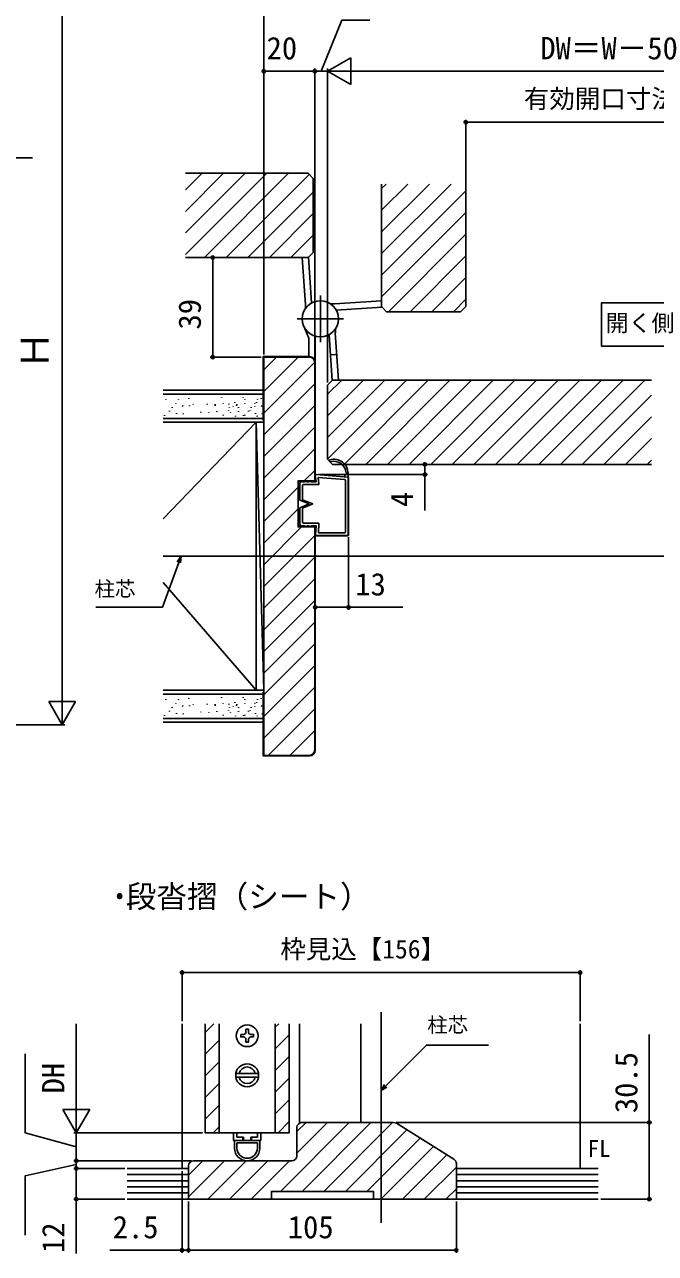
# Model space of a CAD drawing. Units: millimetres, scale not verified. Extents: x -525 to 525, y -783 to 779.
# Drawn here: x -233.8 to 13.6, y 26.2 to 507.6 of the extents above; entities that cross this region are included whole.
import ezdxf
from ezdxf.enums import TextEntityAlignment as Align

# ---------------------------------------------------------------- set-up
doc = ezdxf.new("R2010")
doc.units = ezdxf.units.MM
doc.header["$LTSCALE"] = 4
for name, color, linetype in [('0-2_USER1', 3, 'Continuous'), ('0-4_YKK_12', 2, 'Continuous'), ('0-5_YKK_13', 4, 'Continuous'), ('0-7_YKK_D', 6, 'Continuous'), ('0-9_YSS_K', 3, 'Continuous'), ('0-A_YSS_KE', 3, 'Continuous')]:
    doc.layers.add(name, color=color, linetype=linetype)
doc.styles.add('ＭＳ ゴシック', font='')
doc.styles.get('ＭＳ ゴシック').set_extended_font_data('MS Gothic')

msp = doc.modelspace()

# ---------------------------------------------------------------- linework, layer by layer
at = {"layer": '0-2_USER1'}
msp.add_lwpolyline([(28.31, 398.6), (28.31, 381.587), (-7.531, 381.587), (-7.531, 398.6)], close=True, dxfattribs=at)
at = {"layer": '0-4_YKK_12'}
for p, q in [((-170.6, 449.329), (-122.6, 449.329)), ((-170.6, 442.919), (-164.19, 449.329)), ((-170.6, 434.434), (-155.705, 449.329)), ((-170.6, 425.949), (-147.219, 449.329)), ((-170.6, 417.464), (-138.734, 449.329)), ((-163.249, 416.329), (-130.249, 449.329)), ((-154.764, 416.329), (-122.182, 448.911)), ((-120.6, 447.329), (-122.6, 449.329)), ((-120.6, 447.329), (-120.6, 418.329)), ((-93.8, 445.129), (-93.8, 397.129)), ((-93.8, 443.352), (-92.023, 445.129)), ((-93.8, 434.867), (-83.537, 445.129)), ((-93.8, 426.381), (-75.052, 445.129)), ((-93.8, 417.896), (-66.567, 445.129)), ((-60.8, 445.129), (-60.8, 397.129)), ((-146.278, 416.329), (-120.6, 442.008)), ((-93.8, 409.411), (-60.8, 442.411)), ((-137.793, 416.329), (-120.6, 433.522)), ((-93.8, 400.926), (-60.8, 433.926)), ((-129.308, 416.329), (-120.6, 425.037)), ((-91.111, 395.129), (-60.8, 425.44)), ((-170.6, 416.329), (-122.6, 416.329)), ((-120.6, 418.329), (-122.6, 416.329)), ((-82.626, 395.129), (-60.8, 416.955)), ((-74.14, 395.129), (-60.8, 408.47)), ((-117.8, 401.429), (-117.8, 383.229)), ((-65.655, 395.129), (-60.8, 399.984)), ((-91.8, 395.129), (-93.8, 397.129)), ((-62.8, 395.129), (-91.8, 395.129)), ((-62.8, 395.129), (-60.8, 397.129)), ((-108.7, 392.329), (-126.9, 392.329)), ((-115, 366.329), (-113, 368.329)), ((-115, 366.318), (-112.988, 368.329)), ((-115, 362.755), (-109.426, 368.329)), ((-115, 354.27), (-100.94, 368.329)), ((-115, 345.784), (-92.455, 368.329)), ((-115, 337.329), (-115, 366.329)), ((-114.985, 337.314), (-83.97, 368.329)), ((12, 368.329), (-113, 368.329)), ((-108.484, 335.329), (-75.484, 368.329)), ((-99.999, 335.329), (-66.999, 368.329)), ((-91.514, 335.329), (-58.514, 368.329)), ((-83.029, 335.329), (-50.029, 368.329)), ((-74.543, 335.329), (-41.543, 368.329)), ((-66.058, 335.329), (-33.058, 368.329)), ((-57.573, 335.329), (-24.573, 368.329)), ((-49.087, 335.329), (-16.087, 368.329)), ((-40.602, 335.329), (-7.602, 368.329)), ((-32.117, 335.329), (0.883, 368.329)), ((-23.632, 335.329), (9.368, 368.329)), ((-15.146, 335.329), (12, 362.476)), ((-6.661, 335.329), (12, 353.99)), ((1.824, 335.329), (12, 345.505)), ((-115, 337.329), (-113, 335.329)), ((10.31, 335.329), (12, 337.02)), ((12, 335.329), (-113, 335.329)), ((-106.8, 330.317), (-106.8, 307.828)), ((-119.799, 307.858), (-119.709, 310.355)), ((-107.3, 307.328), (-119.3, 307.328)), ((206.125, 299.328), (-179.416, 299.328)), ((-93.983, 120.787), (-93.983, 38.204)), ((-171.983, 116.223), (-171.983, 59.523)), ((-162.986, 112.769), (-159.531, 116.223)), ((-135.486, 114.813), (-134.076, 116.223)), ((-125.984, 116.223), (-125.983, 77.523)), ((-101.984, 116.223), (-101.983, 77.523)), ((-15.983, 116.223), (-15.983, 59.523)), ((-135.486, 106.328), (-129.986, 111.828)), ((-162.986, 104.284), (-157.486, 109.784)), ((-162.986, 95.799), (-157.486, 101.299)), ((-135.486, 97.843), (-129.986, 103.343)), ((-162.986, 87.313), (-157.486, 92.813)), ((-135.486, 89.358), (-129.986, 94.858)), ((-162.986, 78.828), (-157.486, 84.328)), ((-135.486, 80.872), (-129.986, 86.372)), ((-134.349, 73.523), (-129.986, 77.887)), ((-101.984, 77.523), (-125.983, 77.523)), ((-159.805, 73.523), (-157.486, 75.843))]:
    msp.add_line(p, q, dxfattribs=at)
msp.add_lwpolyline([(-129.986, 116.223), (-129.986, 73.523), (-162.986, 73.523), (-162.986, 116.223)], dxfattribs=at)
for centre, start, end in [((-119.3, 307.828), 176.55187, 270), ((-107.3, 307.828), 270, 360)]:
    msp.add_arc(centre, 0.5, start, end, dxfattribs=at)
at = {"layer": '0-5_YKK_13'}
for p, q in [((-123.676, 397.855), (-124.893, 416.329)), ((-121.216, 398.553), (-122.401, 416.529)), ((-123.678, 397.886), (-123.683, 396.304)), ((-112.244, 398.207), (-113.825, 398.213)), ((-112.274, 398.205), (-93.8, 399.422)), ((-111.576, 395.746), (-93.601, 396.93)), ((-122.3, 384.725), (-124.31, 389.497)), ((-119.939, 385.559), (-119.8, 385.229)), ((-119.8, 385.229), (-119.8, 375.329)), ((-114.384, 386.105), (-113.199, 368.13)), ((-111.924, 386.804), (-110.707, 368.329)), ((-111.922, 386.773), (-111.917, 388.355)), ((-122.3, 384.725), (-122.3, 377.329)), ((-111.372, 378.417), (-113.866, 378.253)), ((-124.8, 328.828), (-125.8, 327.828)), ((-125.8, 321.328), (-125.8, 327.828)), ((-124.8, 328.828), (-124.8, 328.428)), ((-124.8, 328.428), (-124.1, 328.428)), ((-124.45, 327.378), (-118.385, 327.378)), ((-124.1, 328.428), (-123.1, 328.828)), ((-123.1, 328.828), (-123.1, 328.428)), ((-122.4, 328.428), (-123.1, 328.428)), ((-122.4, 328.428), (-121.4, 328.828)), ((-121.4, 328.828), (-121.4, 328.428)), ((-121.4, 328.428), (-119.5, 328.428)), ((-119.5, 328.428), (-119.799, 330.957)), ((-106.95, 330.328), (-119.45, 331.328)), ((-118.385, 327.378), (-118.699, 330.208)), ((-108.274, 329.389), (-118.699, 330.208)), ((-108.15, 331.034), (-108.15, 330.424)), ((-108, 308.828), (-108, 329.09)), ((-106.95, 331.828), (-106.95, 330.328)), ((-106.95, 307.828), (-106.95, 330.328)), ((-106.95, 307.828), (-106.95, 329.863)), ((-124.75, 321.641), (-124.75, 327.078)), ((-125.8, 321.328), (-122.123, 319.828)), ((-125.8, 318.328), (-122.123, 319.828)), ((-125.8, 311.828), (-125.8, 318.328)), ((-124.75, 312.578), (-124.75, 318.014)), ((-124.563, 321.363), (-120.8, 319.828)), ((-124.563, 318.292), (-120.8, 319.828)), ((-124.8, 310.828), (-125.8, 311.828)), ((-124.8, 310.828), (-124.8, 311.228)), ((-124.8, 311.228), (-124.1, 311.228)), ((-124.45, 312.278), (-118.385, 312.278)), ((-124.1, 311.228), (-123.1, 310.828)), ((-123.1, 310.828), (-123.1, 311.228)), ((-122.4, 311.228), (-123.1, 311.228)), ((-122.4, 311.228), (-121.4, 310.828)), ((-121.4, 310.828), (-121.4, 311.228)), ((-121.4, 311.228), (-119.5, 311.228)), ((-119.8, 311.029), (-119.8, 223.329)), ((-119.5, 311.228), (-119.649, 307.849)), ((-118.385, 312.278), (-118.557, 308.528)), ((-108.3, 308.528), (-118.557, 308.528)), ((-119.3, 307.478), (-107.3, 307.478)), ((-122, 221.329), (-140, 221.329)), ((-157.486, 73.523), (-157.486, 116.223)), ((-135.486, 116.223), (-135.486, 73.523)), ((-147.986, 112.023), (-148.986, 112.023)), ((-144.986, 111.023), (-143.986, 111.023)), ((-150.923, 96.773), (-142.049, 96.773)), ((-150.923, 95.273), (-142.049, 95.273)), ((-157.486, 73.523), (-135.486, 73.523)), ((-151.786, 73.523), (-151.786, 70.523)), ((-150.586, 73.523), (-150.586, 71.723)), ((-150.586, 73.523), (-142.386, 73.523)), ((-142.386, 73.523), (-142.386, 71.723)), ((-141.186, 73.523), (-141.186, 70.523)), ((-151.786, 70.523), (-147.986, 70.523)), ((-151.486, 67.523), (-151.486, 70.523)), ((-147.986, 71.723), (-150.586, 71.723)), ((-142.486, 69.523), (-150.486, 69.523)), ((-150.486, 67.523), (-150.486, 69.523)), ((-148.186, 71.723), (-148.186, 70.523)), ((-147.986, 70.523), (-147.986, 71.723)), ((-144.986, 71.723), (-142.386, 71.723)), ((-144.986, 70.523), (-144.986, 71.723)), ((-141.186, 70.523), (-144.986, 70.523)), ((-144.786, 71.723), (-144.786, 70.523)), ((-142.486, 67.523), (-142.486, 69.523))]:
    msp.add_line(p, q, dxfattribs=at)
for points in [[(-122, 377.529), (-140.2, 377.529), (-140.2, 352.529), (-140, 352.529)], [(-140, 221.329), (-140, 377.329), (-122, 377.329)], [(-126.5, 326.129), (-126.3, 326.129), (-126.3, 328.629), (-119.8, 328.629), (-119.8, 375.329)], [(-120, 375.329), (-120, 328.829), (-126.5, 328.829), (-126.5, 310.829), (-120, 310.829), (-120, 223.329)], [(-119.8, 311.029), (-126.3, 311.029), (-126.3, 313.529), (-126.5, 313.529)], [(-122, 221.129), (-140.2, 221.129), (-140.2, 246.129), (-140, 246.129)], [(-148.986, 112.023), (-148.986, 111.023), (-147.986, 111.023)], [(-145.986, 113.023), (-145.986, 114.023), (-146.986, 114.023), (-146.986, 113.023)], [(-143.986, 111.023), (-143.986, 112.023), (-144.986, 112.023)], [(-146.986, 110.023), (-146.986, 109.023), (-145.986, 109.023), (-145.986, 110.023)], [(-141.486, 67.523), (-141.486, 70.523), (-151.486, 70.523)]]:
    msp.add_lwpolyline(points, dxfattribs=at)
for centre, radius in [((-117.8, 392.329), 7.1), ((-146.486, 111.523), 4.25), ((-146.486, 96.023), 4.5)]:
    msp.add_circle(centre, radius, dxfattribs=at)
for centre, radius, start, end in [((-122, 375.329), 2.2, 0.00001, 89.99999), ((-122, 375.329), 2, 0.00001, 89.99999), ((-113.9, 336.717), 0.4, 106.51783, 180), ((-112.45, 331.828), 5.5, 360, 106.51783), ((-113.9, 336.717), 0.4, 180, 286.51783), ((-112.45, 331.828), 4.7, 6.14439, 106.51783), ((-107.479, 332.363), 0.3, 186.14439, 243.11972), ((-124.45, 327.078), 0.3, 90, 180), ((-119.45, 330.978), 0.35, 90, 183.44813), ((-108.3, 329.09), 0.3, 360, 85.03026), ((-107.65, 331.034), 0.5, 97.18076, 180), ((-107.75, 331.828), 0.3, 277.18076, 63.11972), ((-124.45, 321.641), 0.3, 180, 247.805), ((-124.45, 318.014), 0.3, 112.195, 180), ((-124.45, 312.578), 0.3, 180, 270), ((-108.3, 308.828), 0.3, 270, 360), ((-119.3, 307.828), 0.35, 176.55187, 270), ((-107.3, 307.828), 0.35, 270, 360), ((-122, 223.329), 2.2, 270.00001, 359.99999), ((-122, 223.329), 2, 270.00001, 359.99999), ((-147.986, 113.023), 1, 270, 0), ((-147.986, 110.023), 1, 0, 90), ((-144.986, 113.023), 1, 180, 270), ((-144.986, 110.023), 1, 90, 180), ((-146.486, 96.023), 3.25, 13.34236, 166.65764), ((-146.486, 96.023), 3.25, 193.34236, 346.65764), ((-146.486, 67.523), 5, 180, 0), ((-146.486, 67.523), 4, 180, 0)]:
    msp.add_arc(centre, radius, start, end, dxfattribs=at)
at = {"layer": '0-7_YKK_D'}
for p, q in [((-140, 378.329), (-140, 530.329)), ((-219, 517.829), (-219, 243.829)), ((-115, 489.329), (-105.907, 494.579)), ((-105.907, 484.079), (-105.907, 494.579)), ((-140, 378.329), (-140, 490.329)), ((-140, 489.329), (-120, 489.329)), ((-120, 376.329), (-120, 490.329)), ((-120, 376.329), (-120, 490.329)), ((-120, 489.329), (-115, 489.329)), ((-115, 367.329), (-115, 490.329)), ((-115, 367.329), (-115, 490.329)), ((-115, 489.329), (-105.907, 484.079)), ((-115, 489.329), (-96.813, 489.329)), ((131.5, 489.329), (-104.5, 489.329)), ((-60.8, 398.129), (-60.8, 470.329)), ((133.8, 469.329), (-60.8, 469.329)), ((-259, 455.329), (-230.673, 455.329)), ((-138.46, 416.329), (-161, 416.329)), ((-160, 377.329), (-160, 416.329)), ((-141, 377.329), (-161, 377.329)), ((-106.126, 335.329), (-75.8, 335.329)), ((-118.45, 331.328), (-75.8, 331.328)), ((-119.8, 306.29), (-119.8, 278.329)), ((-106.8, 306.831), (-106.8, 278.329)), ((-219, 233.329), (-219, 251.516)), ((-219, 233.329), (-224.25, 242.423)), ((-213.75, 242.423), (-224.25, 242.423)), ((-219, 233.329), (-213.75, 242.423)), ((-237.205, 233.329), (-218, 233.329)), ((-171.983, 117.223), (-171.983, 137.223)), ((-171.983, 136.223), (-15.983, 136.223)), ((-15.983, 117.223), (-15.983, 137.223)), ((-213.469, 84.023), (-213.469, 116.223)), ((-213.469, 73.523), (-213.469, 91.71)), ((-213.469, 73.523), (-218.719, 82.617)), ((-208.219, 82.617), (-218.719, 82.617)), ((-213.469, 73.523), (-208.219, 82.617)), ((-88.056, 77.523), (12.137, 77.523)), ((-163.986, 73.523), (-214.469, 73.523)), ((-164.986, 73.523), (-214.469, 73.523)), ((-213.469, 62.523), (-213.469, 73.523)), ((-213.469, 62.523), (-213.469, 65.073)), ((-168.483, 62.523), (-214.469, 62.523)), ((-168.483, 62.523), (-214.469, 62.523)), ((-194.469, 59.523), (-214.469, 59.523)), ((-194.469, 59.523), (-214.469, 59.523)), ((-213.469, 59.523), (-213.469, 62.523)), ((-213.469, 59.523), (-213.469, 62.523)), ((-213.469, 59.523), (-213.469, 56.973)), ((-171.983, 58.523), (-171.983, 26.523)), ((-194.469, 47.523), (-214.469, 47.523)), ((-169.483, 46.523), (-169.483, 26.523)), ((-169.483, 46.523), (-169.483, 26.523)), ((-64.483, 46.523), (-64.483, 26.523)), ((-7.863, 47.523), (12.137, 47.523)), ((-171.983, 27.523), (-200.31, 27.523)), ((-169.483, 27.523), (-171.983, 27.523)), ((-169.483, 27.523), (-166.933, 27.523)), ((-169.483, 27.523), (-64.483, 27.523))]:
    msp.add_line(p, q, dxfattribs=at)
for points in [[(-117.5, 489.329), (-109.352, 509.329), (-98.398, 509.329)], [(-76.8, 335.329), (-76.8, 331.328), (-76.8, 317.209)], [(-172.359, 299.328), (-173.236, 296.933), (-179.686, 279.328), (-205.781, 279.328)], [(-173.878, 297.168), (-172.359, 299.328), (-172.595, 296.698)], [(-119.8, 279.329), (-106.8, 279.329), (-85.523, 279.329)], [(11.137, 47.523), (11.137, 77.523), (11.137, 112.028)], [(-93.983, 90.113), (-92.179, 91.916), (-76.218, 107.877), (-51.826, 107.877)], [(-213.469, 68.023), (-233.469, 73.476), (-233.469, 104.476)], [(-91.696, 91.433), (-93.983, 90.113), (-92.663, 92.399)], [(-213.469, 61.023), (-233.469, 56.661), (-233.469, 33.434)], [(-213.469, 59.523), (-213.469, 47.523), (-213.469, 26.246)]]:
    msp.add_lwpolyline(points, dxfattribs=at)
for centre in [(-140, 489.329), (-120, 489.329), (-120, 489.329), (-60.8, 469.329), (-160, 416.329), (-160, 377.329), (-76.8, 335.329), (-76.8, 331.328), (-119.8, 279.329), (-106.8, 279.329), (-171.983, 136.223), (-15.983, 136.223), (11.137, 77.523), (-213.469, 62.523), (-213.469, 62.523), (-213.469, 59.523), (-213.469, 59.523), (-213.469, 47.523), (11.137, 47.523), (-171.983, 27.523), (-169.483, 27.523), (-169.483, 27.523), (-64.483, 27.523)]:
    msp.add_circle(centre, 0.637, dxfattribs=at)
at = {"layer": '0-9_YSS_K'}
for p, q in [((-140, 372.334), (-135.005, 377.329)), ((-140, 363.849), (-126.52, 377.329)), ((-140, 355.364), (-120, 375.364)), ((-140, 346.879), (-120, 366.879)), ((-140.2, 364.33), (-179.416, 364.33)), ((-140.2, 362.83), (-179.416, 362.83)), ((-169.37, 361.235), (-169.37, 361.035)), ((-156.586, 361.571), (-156.586, 361.371)), ((-148.108, 361.571), (-148.108, 361.371)), ((-141.043, 361.235), (-141.043, 361.035)), ((-178.342, 360.786), (-178.342, 360.586)), ((-176.913, 356.238), (-176.913, 356.038)), ((-175.904, 357.695), (-175.904, 357.495)), ((-174.417, 359.328), (-174.417, 359.128)), ((-173.407, 360.786), (-173.407, 360.586)), ((-171.866, 358.144), (-171.866, 357.944)), ((-171.725, 358.431), (-171.725, 358.231)), ((-169.034, 358.319), (-169.034, 358.119)), ((-167.605, 358.929), (-167.605, 358.729)), ((-162.193, 358.992), (-162.193, 358.792)), ((-159.082, 358.48), (-159.082, 358.28)), ((-159.053, 358.88), (-159.053, 358.68)), ((-155.913, 359.216), (-155.913, 359.016)), ((-153.811, 356.574), (-153.811, 356.374)), ((-153.715, 358.992), (-153.715, 358.792)), ((-153.446, 357.758), (-153.446, 357.558)), ((-152.017, 358.144), (-152.017, 357.944)), ((-151.315, 359.665), (-151.315, 359.465)), ((-150.604, 358.48), (-150.604, 358.28)), ((-150.575, 358.88), (-150.575, 358.68)), ((-149.859, 357.695), (-149.859, 357.495)), ((-147.435, 359.216), (-147.435, 359.016)), ((-147.363, 360.786), (-147.363, 360.586)), ((-145.934, 356.238), (-145.934, 356.038)), ((-145.333, 356.574), (-145.333, 356.374)), ((-144.968, 357.758), (-144.968, 357.558)), ((-144.925, 357.695), (-144.925, 357.495)), ((-143.539, 358.144), (-143.539, 357.944)), ((-143.438, 359.328), (-143.438, 359.128)), ((-142.837, 359.665), (-142.837, 359.465)), ((-142.429, 360.786), (-142.429, 360.586)), ((-140.888, 358.144), (-140.888, 357.944)), ((-140.747, 358.431), (-140.747, 358.231)), ((-140, 338.393), (-120, 358.393)), ((-140.2, 353.33), (-179.416, 353.33)), ((-179.416, 351.831), (-143, 351.83)), ((-140, 351.83), (-179.416, 351.83)), ((-143, 351.83), (-179.416, 314.021)), ((-178.931, 354.555), (-178.931, 354.355)), ((-174.221, 355.34), (-174.221, 355.14)), ((-171.53, 355.228), (-171.53, 355.028)), ((-164.689, 355.901), (-164.689, 355.701)), ((-161.549, 355.789), (-161.549, 355.589)), ((-158.409, 356.125), (-158.409, 355.925)), ((-155.942, 354.668), (-155.942, 354.468)), ((-153.071, 355.789), (-153.071, 355.589)), ((-151.008, 354.331), (-151.008, 354.131)), ((-149.931, 356.125), (-149.931, 355.925)), ((-147.953, 354.555), (-147.953, 354.355)), ((-147.464, 354.668), (-147.464, 354.468)), ((-143.243, 355.34), (-143.243, 355.14)), ((-143, 246.83), (-143, 351.83)), ((-140, 351.83), (-143, 351.83)), ((-142.53, 354.331), (-142.53, 354.131)), ((-140.552, 355.228), (-140.552, 355.028)), ((-140, 351.83), (-140, 246.83)), ((-140, 329.908), (-120, 349.908)), ((-140, 321.423), (-120, 341.423)), ((-124.108, 328.829), (-120, 332.937)), ((-140, 312.937), (-126.5, 326.437)), ((-140, 304.452), (-126.5, 317.952)), ((-140, 295.967), (-125.137, 310.829)), ((-140, 287.482), (-120, 307.482)), ((-140, 278.996), (-120, 298.996)), ((-143, 246.83), (-179.416, 289.086)), ((-140, 270.511), (-120, 290.511)), ((-140, 262.026), (-120, 282.026)), ((-140, 253.54), (-120, 273.54)), ((-140, 245.055), (-120, 265.055)), ((-140, 236.57), (-120, 256.57)), ((-143, 246.83), (-179.416, 246.829)), ((-140, 246.829), (-179.416, 246.829)), ((-140, 246.83), (-143, 246.83)), ((-140, 228.085), (-120, 248.085)), ((-140.2, 245.329), (-179.416, 245.329)), ((-178.342, 243.285), (-178.342, 243.085)), ((-174.417, 241.827), (-174.417, 241.627)), ((-173.407, 243.285), (-173.407, 243.085)), ((-171.725, 240.93), (-171.725, 240.73)), ((-169.37, 243.733), (-169.37, 243.533)), ((-169.034, 240.818), (-169.034, 240.618)), ((-167.605, 241.428), (-167.605, 241.228)), ((-162.193, 241.491), (-162.193, 241.291)), ((-159.082, 240.979), (-159.082, 240.779)), ((-159.053, 241.378), (-159.053, 241.178)), ((-156.586, 244.07), (-156.586, 243.87)), ((-155.913, 241.715), (-155.913, 241.515)), ((-153.715, 241.491), (-153.715, 241.291)), ((-151.315, 242.163), (-151.315, 241.963)), ((-150.604, 240.979), (-150.604, 240.779)), ((-150.575, 241.378), (-150.575, 241.178)), ((-148.108, 244.07), (-148.108, 243.87)), ((-147.435, 241.715), (-147.435, 241.515)), ((-147.363, 243.285), (-147.363, 243.085)), ((-143.438, 241.827), (-143.438, 241.627)), ((-142.837, 242.163), (-142.837, 241.963)), ((-142.429, 243.285), (-142.429, 243.085)), ((-141.043, 243.733), (-141.043, 243.533)), ((-140.747, 240.93), (-140.747, 240.73)), ((-178.931, 237.054), (-178.931, 236.854)), ((-176.913, 238.736), (-176.913, 238.536)), ((-175.904, 240.194), (-175.904, 239.994)), ((-174.221, 237.839), (-174.221, 237.639)), ((-171.866, 240.643), (-171.866, 240.443)), ((-171.53, 237.727), (-171.53, 237.527)), ((-164.689, 238.4), (-164.689, 238.2)), ((-161.549, 238.288), (-161.549, 238.088)), ((-158.409, 238.624), (-158.409, 238.424)), ((-155.942, 237.166), (-155.942, 236.966)), ((-153.811, 239.073), (-153.811, 238.873)), ((-153.446, 240.257), (-153.446, 240.057)), ((-153.071, 238.288), (-153.071, 238.088)), ((-152.017, 240.643), (-152.017, 240.443)), ((-151.008, 236.83), (-151.008, 236.63)), ((-149.931, 238.624), (-149.931, 238.424)), ((-149.859, 240.194), (-149.859, 239.994)), ((-147.953, 237.054), (-147.953, 236.854)), ((-147.464, 237.166), (-147.464, 236.966)), ((-145.934, 238.736), (-145.934, 238.536)), ((-145.333, 239.073), (-145.333, 238.873)), ((-144.968, 240.257), (-144.968, 240.057)), ((-144.925, 240.194), (-144.925, 239.994)), ((-143.539, 240.643), (-143.539, 240.443)), ((-143.243, 237.839), (-143.243, 237.639)), ((-142.53, 236.83), (-142.53, 236.63)), ((-140.888, 240.643), (-140.888, 240.443)), ((-140.552, 237.727), (-140.552, 237.527)), ((-138.27, 221.329), (-120, 239.599)), ((-140.2, 235.829), (-179.416, 235.829)), ((-140.2, 234.329), (-179.416, 234.329)), ((-129.785, 221.329), (-120, 231.114)), ((-121.07, 221.559), (-120.229, 222.399)), ((-133.453, 50.523), (-106.453, 77.523)), ((-126.983, 73.964), (-123.423, 77.523)), ((-126.983, 65.479), (-114.938, 77.523)), ((-124.967, 50.523), (-97.967, 77.523)), ((-116.482, 50.523), (-89.482, 77.523)), ((-107.997, 50.523), (-83.876, 74.644)), ((-99.512, 50.523), (-78.654, 71.381)), ((-94.026, 47.523), (-73.433, 68.117)), ((-85.541, 47.523), (-68.211, 64.854)), ((-193.469, 59.523), (-169.483, 59.523)), ((-169.483, 56.92), (-163.879, 62.523)), ((-169.483, 48.435), (-155.394, 62.523)), ((-161.909, 47.523), (-146.909, 62.523)), ((-153.423, 47.523), (-138.423, 62.523)), ((-144.938, 47.523), (-129.938, 62.523)), ((-77.056, 47.523), (-64.483, 60.097)), ((-64.483, 59.523), (-8.863, 59.523)), ((-193.469, 57.123), (-169.483, 57.123)), ((-193.469, 54.723), (-169.483, 54.723)), ((-64.483, 57.123), (-8.863, 57.123)), ((-64.483, 54.723), (-8.863, 54.723)), ((-193.469, 52.323), (-169.483, 52.323)), ((-193.469, 49.923), (-169.483, 49.923)), ((-68.57, 47.523), (-64.483, 51.611)), ((-64.483, 52.323), (-8.863, 52.323)), ((-64.483, 49.923), (-8.863, 49.923)), ((-193.469, 47.523), (-8.863, 47.523))]:
    msp.add_line(p, q, dxfattribs=at)
msp.add_lwpolyline([(-140, 246.83), (-143, 351.83), (-143, 246.83)], dxfattribs=at)
at = {"layer": '0-A_YSS_KE'}
for p, q in [((-89.056, 77.523), (-124.983, 77.523)), ((-65.423, 63.111), (-87.996, 77.219)), ((-126.983, 75.523), (-126.983, 64.523)), ((-128.983, 62.523), (-167.483, 62.523))]:
    msp.add_line(p, q, dxfattribs=at)
msp.add_lwpolyline([(-169.483, 60.523), (-169.483, 47.523), (-159.483, 47.523), (-136.983, 47.523), (-136.983, 50.523), (-96.983, 50.523), (-96.983, 47.523), (-74.483, 47.523), (-64.483, 47.523), (-64.483, 61.415)], dxfattribs=at)
for centre, start, end in [((-124.983, 75.523), 90, 180), ((-89.056, 75.523), 57.99462, 90), ((-128.983, 64.523), 270, 0), ((-66.483, 61.415), 0, 57.99462), ((-167.483, 60.523), 90, 180)]:
    msp.add_arc(centre, 2, start, end, dxfattribs=at)

# ---------------------------------------------------------------- texts
at = {"layer": '0-2_USER1', "style": 'ＭＳ ゴシック'}
for s, height, p in [('開く側', 6.598, (-5.946, 385.397)), ('段沓摺（シート）', 8.798, (-194.079, 159.023)), ('FL', 6.598, (-13.005, 62.045))]:
    msp.add_text(s, height=height, dxfattribs=at).set_placement(p, align=Align.BOTTOM_LEFT)
at = {"layer": '0-2_USER1', "style": 'ＭＳ ゴシック', "width": 0.9}
msp.add_text('・', height=8.798, dxfattribs=at).set_placement((-201.879, 159.023), align=Align.BOTTOM_LEFT)
at = {"layer": '0-7_YKK_D', "style": 'ＭＳ ゴシック'}
for s, height, p in [('20', 8.798, (-138.864, 491.329)), ('DW＝W－50', 8.798, (-31.568, 491.329)), ('有効開口寸法＝W－113', 7.331, (-38.017, 472.693)), ('柱芯', 5.865, (-206.327, 281.873)), ('13', 8.798, (-104.091, 281.329)), ('枠見込【156】', 7.331, (-133.5, 139.587)), ('柱芯', 5.865, (-75.888, 111.086)), ('2.5', 8.798, (-199.196, 29.523)), ('105', 8.798, (-130.551, 29.523))]:
    msp.add_text(s, height=height, dxfattribs=at).set_placement(p, align=Align.BOTTOM_LEFT)
for s, height, p in [('39', 8.798, (-162, 388.136)), ('Ｈ', 11, (-221, 372.477)), ('4', 8.798, (-78.8, 318.596)), ('30.5', 8.798, (9.137, 81.187)), ('DH', 8.798, (-215.469, 88.908)), ('12', 8.798, (-215.469, 26.405))]:
    msp.add_text(s, height=height, rotation=90, dxfattribs=at).set_placement(p, align=Align.BOTTOM_LEFT)

doc.saveas('drawing.dxf')
